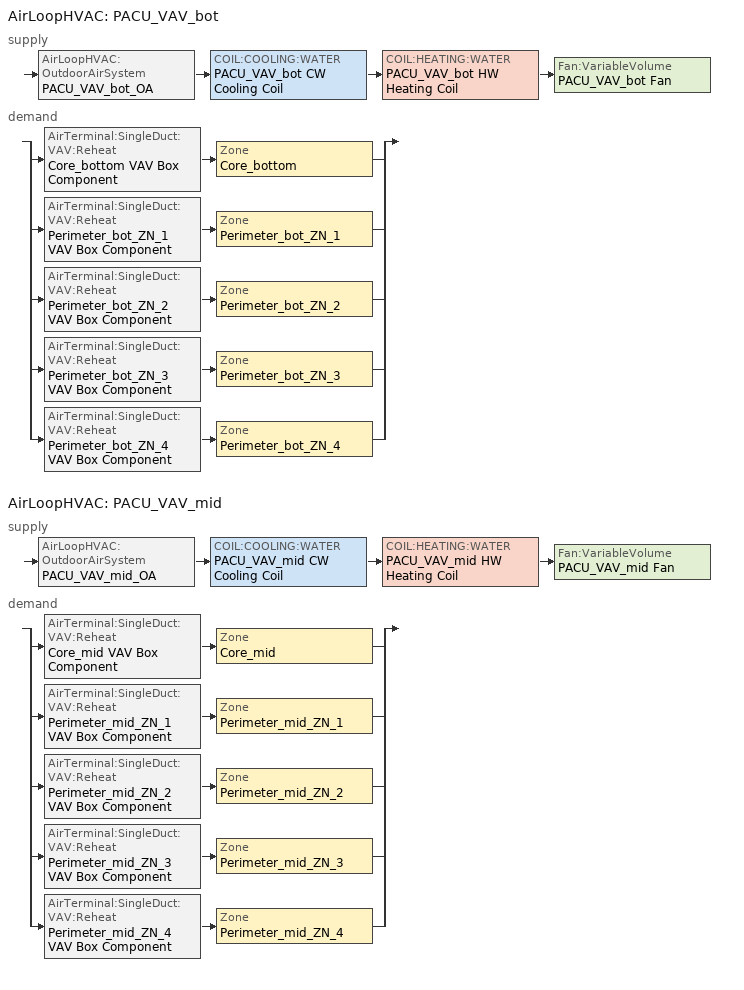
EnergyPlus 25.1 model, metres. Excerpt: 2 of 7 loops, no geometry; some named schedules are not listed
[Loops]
AirLoopHVAC 'PACU_VAV_bot'
 supply: AirLoopHVAC:OutdoorAirSystem 'PACU_VAV_bot_OA' > COIL:COOLING:WATER 'PACU_VAV_bot CW Cooling Coil' > COIL:HEATING:WATER 'PACU_VAV_bot HW Heating Coil' > Fan:VariableVolume 'PACU_VAV_bot Fan'
 demand: split
  | AirTerminal:SingleDuct:VAV:Reheat 'Core_bottom VAV Box Component' > Zone 'Core_bottom'
  | AirTerminal:SingleDuct:VAV:Reheat 'Perimeter_bot_ZN_1 VAV Box Component' > Zone 'Perimeter_bot_ZN_1'
  | AirTerminal:SingleDuct:VAV:Reheat 'Perimeter_bot_ZN_2 VAV Box Component' > Zone 'Perimeter_bot_ZN_2'
  | AirTerminal:SingleDuct:VAV:Reheat 'Perimeter_bot_ZN_3 VAV Box Component' > Zone 'Perimeter_bot_ZN_3'
  | AirTerminal:SingleDuct:VAV:Reheat 'Perimeter_bot_ZN_4 VAV Box Component' > Zone 'Perimeter_bot_ZN_4'
AirLoopHVAC 'PACU_VAV_mid'
 supply: AirLoopHVAC:OutdoorAirSystem 'PACU_VAV_mid_OA' > COIL:COOLING:WATER 'PACU_VAV_mid CW Cooling Coil' > COIL:HEATING:WATER 'PACU_VAV_mid HW Heating Coil' > Fan:VariableVolume 'PACU_VAV_mid Fan'
 demand: split
  | AirTerminal:SingleDuct:VAV:Reheat 'Core_mid VAV Box Component' > Zone 'Core_mid'
  | AirTerminal:SingleDuct:VAV:Reheat 'Perimeter_mid_ZN_1 VAV Box Component' > Zone 'Perimeter_mid_ZN_1'
  | AirTerminal:SingleDuct:VAV:Reheat 'Perimeter_mid_ZN_2 VAV Box Component' > Zone 'Perimeter_mid_ZN_2'
  | AirTerminal:SingleDuct:VAV:Reheat 'Perimeter_mid_ZN_3 VAV Box Component' > Zone 'Perimeter_mid_ZN_3'
  | AirTerminal:SingleDuct:VAV:Reheat 'Perimeter_mid_ZN_4 VAV Box Component' > Zone 'Perimeter_mid_ZN_4'
[DesignSpecification:OutdoorAir] Outdoor Air Method=Flow/Area; Outdoor Air Flow per Zone Floor Area=0.0004318
Name | Outdoor Air Schedule
SZ DSOA Core_bottom; SZ DSOA Perimeter_bot_ZN_1; SZ DSOA Perimeter_bot_ZN_2; SZ DSOA Perimeter_bot_ZN_3; SZ DSOA Perimeter_bot_ZN_4; SZ DSOA Core_mid; SZ DSOA Perimeter_mid_ZN_1; SZ DSOA Perimeter_mid_ZN_3; SZ DSOA Perimeter_mid_ZN_4
SZ DSOA Perimeter_mid_ZN_2 | PERIMETER_MID_ZN_2_OA_Mult
[DesignSpecification:ZoneAirDistribution] Zone Air Distribution Effectiveness in Cooling Mode=1; Zone Air Distribution Effectiveness in Heating Mode=1
Name | Minimum Zone Ventilation Efficiency
VAV_Zone_AirDistribution | 0.6
CM DSZAD Building
[Sizing:Zone] Zone Cooling Design Supply Air Temperature Input Method=SupplyAirTemperature; Zone Cooling Design Supply Air Temperature=12.8; Zone Heating Design Supply Air Temperature Input Method=SupplyAirTemperature; Zone Heating Design Supply Air Temperature=40; Zone Cooling Design Supply Air Humidity Ratio=0.0085; Zone Heating Design Supply Air Humidity Ratio=0.008; Cooling Design Air Flow Method=DesignDay; Cooling Design Air Flow Rate=0; Cooling Minimum Air Flow Fraction=0; Heating Design Air Flow Method=DesignDay; Heating Design Air Flow Rate=0; Design Specification Zone Air Distribution Object=VAV_Zone_AirDistribution; Zone Load Sizing Method=Sensible Load Only No Latent Load; Zone Latent Cooling Design Supply Air Humidity Ratio Input Method=HumidityRatioDifference; Zone Cooling Design Supply Air Humidity Ratio Difference=0.005; Zone Latent Heating Design Supply Air Humidity Ratio Input Method=HumidityRatioDifference; Zone Humidification Design Supply Air Humidity Ratio Difference=0.005
Name | Design Specification Outdoor Air Object
Core_bottom | SZ DSOA Core_bottom
Perimeter_bot_ZN_1 | SZ DSOA Perimeter_bot_ZN_1
Perimeter_bot_ZN_2 | SZ DSOA Perimeter_bot_ZN_2
Perimeter_bot_ZN_3 | SZ DSOA Perimeter_bot_ZN_3
Perimeter_bot_ZN_4 | SZ DSOA Perimeter_bot_ZN_4
Core_mid | SZ DSOA Core_mid
Perimeter_mid_ZN_1 | SZ DSOA Perimeter_mid_ZN_1
Perimeter_mid_ZN_2 | SZ DSOA Perimeter_mid_ZN_2
Perimeter_mid_ZN_3 | SZ DSOA Perimeter_mid_ZN_3
Perimeter_mid_ZN_4 | SZ DSOA Perimeter_mid_ZN_4
[Sizing:System] Type of Load to Size On=Sensible; Design Outdoor Air Flow Rate=0.9561; Central Heating Maximum System Air Flow Ratio=0.3; Preheat Design Temperature=7; Preheat Design Humidity Ratio=0.008; Precool Design Temperature=12.8; Precool Design Humidity Ratio=0.008; Central Cooling Design Supply Air Temperature=12.8; Central Heating Design Supply Air Temperature=12.8; Type of Zone Sum to Use=Coincident; 100 Outdoor Air in Cooling=No; 100 Outdoor Air in Heating=No; Central Cooling Design Supply Air Humidity Ratio=0.0085; Central Heating Design Supply Air Humidity Ratio=0.008; Cooling Supply Air Flow Rate Method=DesignDay; Cooling Supply Air Flow Rate=0; Heating Supply Air Flow Rate Method=DesignDay; Heating Supply Air Flow Rate=0; System Outdoor Air Method=ZoneSum
PACU_VAV_bot; PACU_VAV_mid
[ZoneControl:Thermostat] Control Type Schedule=Dual Zone Control Type Sched
Name | Zone or ZoneList | Control 1
Core_bottom Thermostat | Core_bottom | Core_bottom Dual SP Control
Perimeter_bot_ZN_1 Thermostat | Perimeter_bot_ZN_1 | Perimeter_bot_ZN_1 Dual SP Control
Perimeter_bot_ZN_2 Thermostat | Perimeter_bot_ZN_2 | Perimeter_bot_ZN_2 Dual SP Control
Perimeter_bot_ZN_3 Thermostat | Perimeter_bot_ZN_3 | Perimeter_bot_ZN_3 Dual SP Control
Perimeter_bot_ZN_4 Thermostat | Perimeter_bot_ZN_4 | Perimeter_bot_ZN_4 Dual SP Control
Core_mid Thermostat | Core_mid | Core_mid Dual SP Control
Perimeter_mid_ZN_1 Thermostat | Perimeter_mid_ZN_1 | Perimeter_mid_ZN_1 Dual SP Control
Perimeter_mid_ZN_2 Thermostat | Perimeter_mid_ZN_2 | Perimeter_mid_ZN_2 Dual SP Control
Perimeter_mid_ZN_3 Thermostat | Perimeter_mid_ZN_3 | Perimeter_mid_ZN_3 Dual SP Control
Perimeter_mid_ZN_4 Thermostat | Perimeter_mid_ZN_4 | Perimeter_mid_ZN_4 Dual SP Control
[ThermostatSetpoint:DualSetpoint]
Name | Heating Setpoint Temperature Schedule | Cooling Setpoint Temperature Schedule
Core_bottom Dual SP Control; Perimeter_bot_ZN_1 Dual SP Control; Perimeter_bot_ZN_2 Dual SP Control; Perimeter_bot_ZN_3 Dual SP Control; Perimeter_bot_ZN_4 Dual SP Control; Core_mid Dual SP Control; Perimeter_mid_ZN_1 Dual SP Control; Perimeter_mid_ZN_3 Dual SP Control; Perimeter_mid_ZN_4 Dual SP Control | HTGSETP_SCH_YES_OPTIMUM | CLGSETP_SCH_YES_OPTIMUM
Perimeter_mid_ZN_2 Dual SP Control | HTGSETP_SCH_YES_OPTIMUM_w_SB | CLGSETP_SCH_YES_OPTIMUM_w_SB
[AirTerminal:SingleDuct:VAV:Reheat] Availability Schedule=Always_On; Maximum Air Flow Rate=AUTOSIZE; Maximum Hot Water or Steam Flow Rate=AUTOSIZE; Minimum Hot Water or Steam Flow Rate=0; Convergence Tolerance=0.001; Damper Heating Action=ReverseWithLimits; Maximum Flow Fraction During Reheat=0.5; Maximum Reheat Air Temperature=40
Name | Zone Minimum Air Flow Input Method | Constant Minimum Air Flow Fraction | Reheat Coil | Minimum Air Flow Fraction Schedule
Core_bottom VAV Box Component | Constant | 0.278 | Core_bottom VAV Box Reheat Coil
Perimeter_bot_ZN_1 VAV Box Component | Constant | 0.184 | Perimeter_bot_ZN_1 VAV Box Reheat Coil
Perimeter_bot_ZN_2 VAV Box Component | Constant | 0.141 | Perimeter_bot_ZN_2 VAV Box Reheat Coil
Perimeter_bot_ZN_3 VAV Box Component | Constant | 0.256 | Perimeter_bot_ZN_3 VAV Box Reheat Coil
Perimeter_bot_ZN_4 VAV Box Component | Constant | 0.137 | Perimeter_bot_ZN_4 VAV Box Reheat Coil
Core_mid VAV Box Component | Constant | 0.331 | Core_mid VAV Box Reheat Coil
Perimeter_mid_ZN_1 VAV Box Component | Constant | 0.164 | Perimeter_mid_ZN_1 VAV Box Reheat Coil
Perimeter_mid_ZN_2 VAV Box Component | Scheduled |  | Perimeter_mid_ZN_2 VAV Box Reheat Coil | Perimeter_mid_ZN_2_MDP_Sch
Perimeter_mid_ZN_3 VAV Box Component | Constant | 0.231 | Perimeter_mid_ZN_3 VAV Box Reheat Coil
Perimeter_mid_ZN_4 VAV Box Component | Constant | 0.116 | Perimeter_mid_ZN_4 VAV Box Reheat Coil
[Zone equipment]
Core_bottom: Core_bottom VAV Box Component
Perimeter_bot_ZN_1: Perimeter_bot_ZN_1 VAV Box Component
Perimeter_bot_ZN_2: Perimeter_bot_ZN_2 VAV Box Component
Perimeter_bot_ZN_3: Perimeter_bot_ZN_3 VAV Box Component
Perimeter_bot_ZN_4: Perimeter_bot_ZN_4 VAV Box Component
Core_mid: Core_mid VAV Box Component
Perimeter_mid_ZN_1: Perimeter_mid_ZN_1 VAV Box Component
Perimeter_mid_ZN_2: Perimeter_mid_ZN_2 VAV Box Component
Perimeter_mid_ZN_3: Perimeter_mid_ZN_3 VAV Box Component
Perimeter_mid_ZN_4: Perimeter_mid_ZN_4 VAV Box Component
[Fan:VariableVolume] Availability Schedule=HVACOperationSchd; Fan Total Efficiency=0.6006; Pressure Rise=1314.72; Maximum Flow Rate=AUTOSIZE; Fan Power Minimum Flow Rate Input Method=Fraction; Fan Power Minimum Flow Fraction=0.25; Motor Efficiency=0.924; Motor In Airstream Fraction=1; Fan Power Coefficient 1=0.0408; Fan Power Coefficient 2=0.088; Fan Power Coefficient 3=-0.0729; Fan Power Coefficient 4=0.9437; Fan Power Coefficient 5=0
PACU_VAV_bot Fan; PACU_VAV_mid Fan
[COIL:COOLING:WATER] Availability Schedule=ALWAYS_ON; Design Water Flow Rate=autosize; Design Air Flow Rate=autosize; Design Inlet Water Temperature=autosize; Design Inlet Air Temperature=autosize; Design Outlet Air Temperature=autosize; Design Inlet Air Humidity Ratio=autosize; Design Outlet Air Humidity Ratio=autosize; Type of Analysis=SimpleAnalysis; Heat Exchanger Configuration=CrossFlow
PACU_VAV_bot CW Cooling Coil; PACU_VAV_mid CW Cooling Coil
[COIL:HEATING:WATER] Availability Schedule=ALWAYS_ON; UFactor Times Area Value=autosize; Maximum Water Flow Rate=autosize; Performance Input Method=UFactorTimesAreaAndDesignWaterFlowRate; Rated Capacity=autosize; Rated Inlet Water Temperature=45; Rated Inlet Air Temperature=16.6; Rated Outlet Water Temperature=35; Rated Outlet Air Temperature=32.2; Rated Ratio for Air and Water Convection=0.5
PACU_VAV_bot HW Heating Coil; PACU_VAV_mid HW Heating Coil
[Coil:Heating:Electric] Availability Schedule=Always_On; Efficiency=1; Nominal Capacity=autosize
Core_bottom VAV Box Reheat Coil; Perimeter_bot_ZN_1 VAV Box Reheat Coil; Perimeter_bot_ZN_2 VAV Box Reheat Coil; Perimeter_bot_ZN_3 VAV Box Reheat Coil; Perimeter_bot_ZN_4 VAV Box Reheat Coil; Core_mid VAV Box Reheat Coil; Perimeter_mid_ZN_1 VAV Box Reheat Coil; Perimeter_mid_ZN_2 VAV Box Reheat Coil; Perimeter_mid_ZN_3 VAV Box Reheat Coil; Perimeter_mid_ZN_4 VAV Box Reheat Coil
[CONTROLLER:WATERCOIL] Control Variable=Temperature; Actuator Variable=Flow; Controller Convergence Tolerance=autosize; Maximum Actuated Flow=autosize; Minimum Actuated Flow=0
Name | Action
PACU_VAV_bot CW CoolC Controller; PACU_VAV_mid CW CoolC Controller | Reverse
PACU_VAV_bot HW HeatC Controller; PACU_VAV_mid HW HeatC Controller | Normal
[Controller:OutdoorAir] Minimum Outdoor Air Flow Rate=0; Maximum Outdoor Air Flow Rate=AUTOSIZE; Economizer Control Type=DifferentialEnthalpy; Economizer Control Action Type=ModulateFlow; Lockout Type=LockoutWithHeating; Minimum Limit Type=FixedMinimum; Minimum Outdoor Air Schedule=MinOA_MotorizedDamper_Sched
Name | Maximum Fraction of Outdoor Air Schedule | Mechanical Ventilation Controller
PACU_VAV_bot_OA_Controller | VAV_BOT Max OA Fraction | PACU_VAV_bot_DCV
PACU_VAV_mid_OA_Controller | VAV_MID Max OA Fraction | PACU_VAV_mid_DCV
[Controller:MechanicalVentilation] Availability Schedule=MinOA_MotorizedDamper_Sched; Demand Controlled Ventilation=Yes; System Outdoor Air Method=Standard62.1VentilationRateProcedure; Design Specification Zone Air Distribution Object Name 1=CM DSZAD Building; Design Specification Zone Air Distribution Object Name 2=CM DSZAD Building; Design Specification Zone Air Distribution Object Name 3=CM DSZAD Building; Design Specification Zone Air Distribution Object Name 4=CM DSZAD Building; Design Specification Zone Air Distribution Object Name 5=CM DSZAD Building
Name | Zone or ZoneList 1 | Design Specification Outdoor Air Object Name 1 | Zone or ZoneList 2 | Design Specification Outdoor Air Object Name 2 | Zone or ZoneList 3 | Design Specification Outdoor Air Object Name 3 | Zone or ZoneList 4 | Design Specification Outdoor Air Object Name 4 | Zone or ZoneList 5 | Design Specification Outdoor Air Object Name 5
PACU_VAV_bot_DCV | Core_bottom | SZ DSOA Core_bottom | Perimeter_bot_ZN_1 | SZ DSOA Perimeter_bot_ZN_1 | Perimeter_bot_ZN_2 | SZ DSOA Perimeter_bot_ZN_2 | Perimeter_bot_ZN_3 | SZ DSOA Perimeter_bot_ZN_3 | Perimeter_bot_ZN_4 | SZ DSOA Perimeter_bot_ZN_4
PACU_VAV_mid_DCV | Core_mid | SZ DSOA Core_mid | Perimeter_mid_ZN_1 | SZ DSOA Perimeter_mid_ZN_1 | Perimeter_mid_ZN_2 | SZ DSOA Perimeter_mid_ZN_2 | Perimeter_mid_ZN_3 | SZ DSOA Perimeter_mid_ZN_3 | Perimeter_mid_ZN_4 | SZ DSOA Perimeter_mid_ZN_4
[AirLoopHVAC] Design Supply Air Flow Rate=AUTOSIZE
PACU_VAV_bot; PACU_VAV_mid
[EnergyManagementSystem:Sensor]
Name | OutputVariable or OutputMeter Index Key | OutputVariable or OutputMeter
Core_bottom_LSr | Core_bottom | Zone Lights Electricity Rate
Core_bottom_Occ_Sensor | Core_bottom | People Occupant Count
Core_mid_LSr | Core_mid | Zone Lights Electricity Rate
Core_mid_Occ_Sensor | Core_mid | People Occupant Count
Perimeter_bot_ZN_3_LSr | Perimeter_bot_ZN_3 | Zone Lights Electricity Rate
Perimeter_bot_ZN_3_Occ_Sensor | Perimeter_bot_ZN_3 | People Occupant Count
Perimeter_bot_ZN_2_LSr | Perimeter_bot_ZN_2 | Zone Lights Electricity Rate
Perimeter_bot_ZN_2_Occ_Sensor | Perimeter_bot_ZN_2 | People Occupant Count
Perimeter_bot_ZN_1_LSr | Perimeter_bot_ZN_1 | Zone Lights Electricity Rate
Perimeter_bot_ZN_1_Occ_Sensor | Perimeter_bot_ZN_1 | People Occupant Count
Perimeter_bot_ZN_4_LSr | Perimeter_bot_ZN_4 | Zone Lights Electricity Rate
Perimeter_bot_ZN_4_Occ_Sensor | Perimeter_bot_ZN_4 | People Occupant Count
Perimeter_mid_ZN_3_LSr | Perimeter_mid_ZN_3 | Zone Lights Electricity Rate
Perimeter_mid_ZN_3_Occ_Sensor | Perimeter_mid_ZN_3 | People Occupant Count
Perimeter_mid_ZN_2_LSr | Perimeter_mid_ZN_2 | Zone Lights Electricity Rate
Perimeter_mid_ZN_2_Occ_Sensor | Perimeter_mid_ZN_2 | People Occupant Count
Perimeter_mid_ZN_1_LSr | Perimeter_mid_ZN_1 | Zone Lights Electricity Rate
Perimeter_mid_ZN_1_Occ_Sensor | Perimeter_mid_ZN_1 | People Occupant Count
Perimeter_mid_ZN_4_LSr | Perimeter_mid_ZN_4 | Zone Lights Electricity Rate
Perimeter_mid_ZN_4_Occ_Sensor | Perimeter_mid_ZN_4 | People Occupant Count
pacu_vav_bot_OA_VRP | PACU_VAV_bot | Air System Outdoor Air Mechanical Ventilation Requested Mass Flow Rate
pacu_vav_bot_OA | PACU_VAV_bot | Air System Outdoor Air Mass Flow Rate
pacu_vav_bot_SUPPLY_FLOW | PACU_VAV_bot_OA-PACU_VAV_bot_CoolCNode | System Node Standard Density Volume Flow Rate
pacu_vav_mid_OA_VRP | PACU_VAV_mid | Air System Outdoor Air Mechanical Ventilation Requested Mass Flow Rate
pacu_vav_mid_OA | PACU_VAV_mid | Air System Outdoor Air Mass Flow Rate
pacu_vav_mid_SUPPLY_FLOW | PACU_VAV_mid_OA-PACU_VAV_mid_CoolCNode | System Node Standard Density Volume Flow Rate
[EnergyManagementSystem:InternalVariable] Internal Data Type=Zone Floor Area
Name | Internal Data Index Key
Core_bottom_Area | Core_bottom
Core_mid_Area | Core_mid
Perimeter_bot_ZN_3_Area | Perimeter_bot_ZN_3
Perimeter_bot_ZN_2_Area | Perimeter_bot_ZN_2
Perimeter_bot_ZN_1_Area | Perimeter_bot_ZN_1
Perimeter_bot_ZN_4_Area | Perimeter_bot_ZN_4
Perimeter_mid_ZN_3_Area | Perimeter_mid_ZN_3
Perimeter_mid_ZN_2_Area | Perimeter_mid_ZN_2
Perimeter_mid_ZN_1_Area | Perimeter_mid_ZN_1
Perimeter_mid_ZN_4_Area | Perimeter_mid_ZN_4
[SetpointManager:MixedAir] Control Variable=Temperature
Name | Setpoint Node or NodeList
PACU_VAV_bot_CoolC SAT Manager | PACU_VAV_bot_CoolC-PACU_VAV_bot_HeatCNode
PACU_VAV_bot_HeatC MixedAir Manager | PACU_VAV_bot_HeatC-PACU_VAV_bot FanNode
PACU_VAV_bot_OAMixed Air Temp Manager | PACU_VAV_bot_OA-PACU_VAV_bot_CoolCNode
PACU_VAV_mid_CoolC SAT Manager | PACU_VAV_mid_CoolC-PACU_VAV_mid_HeatCNode
PACU_VAV_mid_HeatC MixedAir Manager | PACU_VAV_mid_HeatC-PACU_VAV_mid FanNode
PACU_VAV_mid_OAMixed Air Temp Manager | PACU_VAV_mid_OA-PACU_VAV_mid_CoolCNode
[SetpointManager:Warmest] Control Variable=Temperature; Minimum Setpoint Temperature=12.8; Maximum Setpoint Temperature=15.6; Strategy=MaximumTemperature
Name | HVAC Air Loop | Setpoint Node or NodeList
PACU_VAV_bot Supply Air Temperature Manager | PACU_VAV_bot | PACU_VAV_bot Supply Equipment Outlet Node
PACU_VAV_mid Supply Air Temperature Manager | PACU_VAV_mid | PACU_VAV_mid Supply Equipment Outlet Node
[Schedule:Compact]
ALWAYS_ON: Through: 12/31, For: AllDays, Until: 24:00, 1
HVACOperationSchd: Through: 12/31, For: Weekdays SummerDesignDay, Until: 06:00, 0, Until: 22:00, 1, Until: 24:00, 0, For: Saturday WinterDesignDay, Until: 06:00, 0, Until: 18:00, 1, Until: 24:00, 0, For:Sunday Holidays AllOtherDays, Until: 24:00, 0
HTGSETP_SCH_YES_OPTIMUM: Through: 12/31, For: WinterDesignDay, Until: 05:00, 15.6, Until: 06:00, 17.6, Until: 07:00, 19.6, Until: 22:00, 21, Until: 24:00, 15.6, For: Weekdays, Until: 05:00, 15.6, Until: 06:00, 17.8, Until: 07:00, 20, Until: 22:00, 21, Until: 24:00, 15.6, For SummerDesignDay, Until: 24:00, 15.6, For: Saturday, Until: 05:00, 15.6, Until: 06:00, 17.8, Until: 07:00, 20, Until: 17:00, 21, Until: 24:00, 15.6, For:Sunday Holidays AllOtherDays, Until: 24:00, 15.6
HTGSETP_SCH_YES_OPTIMUM_w_SB: Through: 12/31, For: Weekdays, Until: 01:00, 15.6, Until: 02:00, 15.6, Until: 03:00, 15.6, Until: 04:00, 15.6, Until: 05:00, 15.6, Until: 06:00, 17.8, Until: 07:00, 20, Until: 08:00, 21, Until: 09:00, 21, Until: 10:00, 21, Until: 11:00, 20.4444, Until: 12:00, 21, Until: 13:00, 20.4444, Until: 14:00, 21, Until: 15:00, 20.4444, Until: 16:00, 21, Until: 17:00, 21, Until: 18:00, 21, Until: 19:00, 21, Until: 20:00, 21, Until: 21:00, 21, Until: 22:00, 21, Until: 23:00, 15.6, Until: 24:00, 15.6, For: Saturday, Until: 01:00, 15.6, Until: 02:00, 15.6, Until: 03:00, 15.6, Until: 04:00, 15.6, Until: 05:00, 15.6, Until: 06:00, 17.6, Until: 07:00, 20, Until: 08:00, 21, Until: 09:00, 21, Until: 10:00, 21, Until: 11:00, 20.4444, Until: 12:00, 21, Until: 13:00, 20.4444, Until: 14:00, 21, Until: 15:00, 20.4444, Until: 16:00, 21, Until: 17:00, 21, Until: 18:00, 15.6, Until: 19:00, 15.6, Until: 20:00, 15.6, Until: 21:00, 15.6, Until: 22:00, 15.6, Until: 23:00, 15.6, Until: 24:00, 15.6, For: WinterDesignDay, Until: 05:00, 15.6, Until: 06:00, 17.6, Until: 07:00, 19.6, Until: 22:00, 21, Until: 24:00, 15.6, For SummerDesignDay, Until: 24:00, 15.6, For:Sunday Holidays AllOtherDays, Until: 24:00, 15.6
CLGSETP_SCH_YES_OPTIMUM: Through: 12/31, For: SummerDesignDay, Until: 05:00, 26.7, Until: 06:00, 25.7, Until: 07:00, 25, Until: 22:00, 24, Until: 24:00, 26.7, For: Weekdays, Until: 05:00, 26.7, Until: 06:00, 25.6, Until: 07:00, 25, Until: 22:00, 24, Until: 24:00, 26.7, For: Saturday, Until: 05:00, 26.7, Until: 06:00, 25.7, Until: 07:00, 25, Until: 17:00, 24, Until: 24:00, 26.7, For WinterDesignDay, Until: 24:00, 26.7, For:Sunday Holidays AllOtherDays, Until: 24:00, 26.7
MinOA_MotorizedDamper_Sched: Through: 12/31, For: Weekdays SummerDesignDay, Until: 07:00, 0, Until: 22:00, 1, Until: 24:00, 0, For: Saturday WinterDesignDay, Until: 07:00, 0, Until: 18:00, 1, Until: 24:00, 0, For:Sunday Holidays AllOtherDays, Until: 24:00, 0
Dual Zone Control Type Sched: Through: 12/31, For: AllDays, Until: 24:00, 4
PERIMETER_MID_ZN_2_OA_Mult: Through: 12/31, For: Weekdays, Until: 01:00, 1, Until: 02:00, 1, Until: 03:00, 1, Until: 04:00, 1, Until: 05:00, 1, Until: 06:00, 1, Until: 07:00, 1, Until: 08:00, 1, Until: 09:00, 1, Until: 10:00, 1, Until: 11:00, 0, Until: 12:00, 1, Until: 13:00, 0, Until: 14:00, 1, Until: 15:00, 0, Until: 16:00, 1, Until: 17:00, 1, Until: 18:00, 1, Until: 19:00, 1, Until: 20:00, 1, Until: 21:00, 1, Until: 22:00, 1, Until: 23:00, 1, Until: 24:00, 1, For: Saturday, Until: 01:00, 1, Until: 02:00, 1, Until: 03:00, 1, Until: 04:00, 1, Until: 05:00, 1, Until: 06:00, 1, Until: 07:00, 1, Until: 08:00, 1, Until: 09:00, 1, Until: 10:00, 1, Until: 11:00, 0, Until: 12:00, 1, Until: 13:00, 0, Until: 14:00, 1, Until: 15:00, 0, Until: 16:00, 1, Until: 17:00, 1, Until: 18:00, 1, Until: 19:00, 1, Until: 20:00, 1, Until: 21:00, 1, Until: 22:00, 1, Until: 23:00, 1, Until: 24:00, 1, For: AllOtherDays, Until: 24:00, 1
PERIMETER_MID_ZN_2_MDP_Sch: Through: 12/31, For: Weekdays, Until: 01:00, 0.119, Until: 02:00, 0.119, Until: 03:00, 0.119, Until: 04:00, 0.119, Until: 05:00, 0.119, Until: 06:00, 0.119, Until: 07:00, 0.119, Until: 08:00, 0.119, Until: 09:00, 0.119, Until: 10:00, 0.119, Until: 11:00, 0.01, Until: 12:00, 0.119, Until: 13:00, 0.01, Until: 14:00, 0.119, Until: 15:00, 0.01, Until: 16:00, 0.119, Until: 17:00, 0.119, Until: 18:00, 0.119, Until: 19:00, 0.119, Until: 20:00, 0.119, Until: 21:00, 0.119, Until: 22:00, 0.119, Until: 23:00, 0.119, Until: 24:00, 0.119, For: Saturday, Until: 01:00, 0.119, Until: 02:00, 0.119, Until: 03:00, 0.119, Until: 04:00, 0.119, Until: 05:00, 0.119, Until: 06:00, 0.119, Until: 07:00, 0.119, Until: 08:00, 0.119, Until: 09:00, 0.119, Until: 10:00, 0.119, Until: 11:00, 0.01, Until: 12:00, 0.119, Until: 13:00, 0.01, Until: 14:00, 0.119, Until: 15:00, 0.01, Until: 16:00, 0.119, Until: 17:00, 0.119, Until: 18:00, 0.119, Until: 19:00, 0.119, Until: 20:00, 0.119, Until: 21:00, 0.119, Until: 22:00, 0.119, Until: 23:00, 0.119, Until: 24:00, 0.119, For: AllOtherDays, Until: 24:00, 0.119
[Schedule:Constant] Hourly Value=1
VAV_BOT Max OA Fraction; VAV_MID Max OA Fraction
